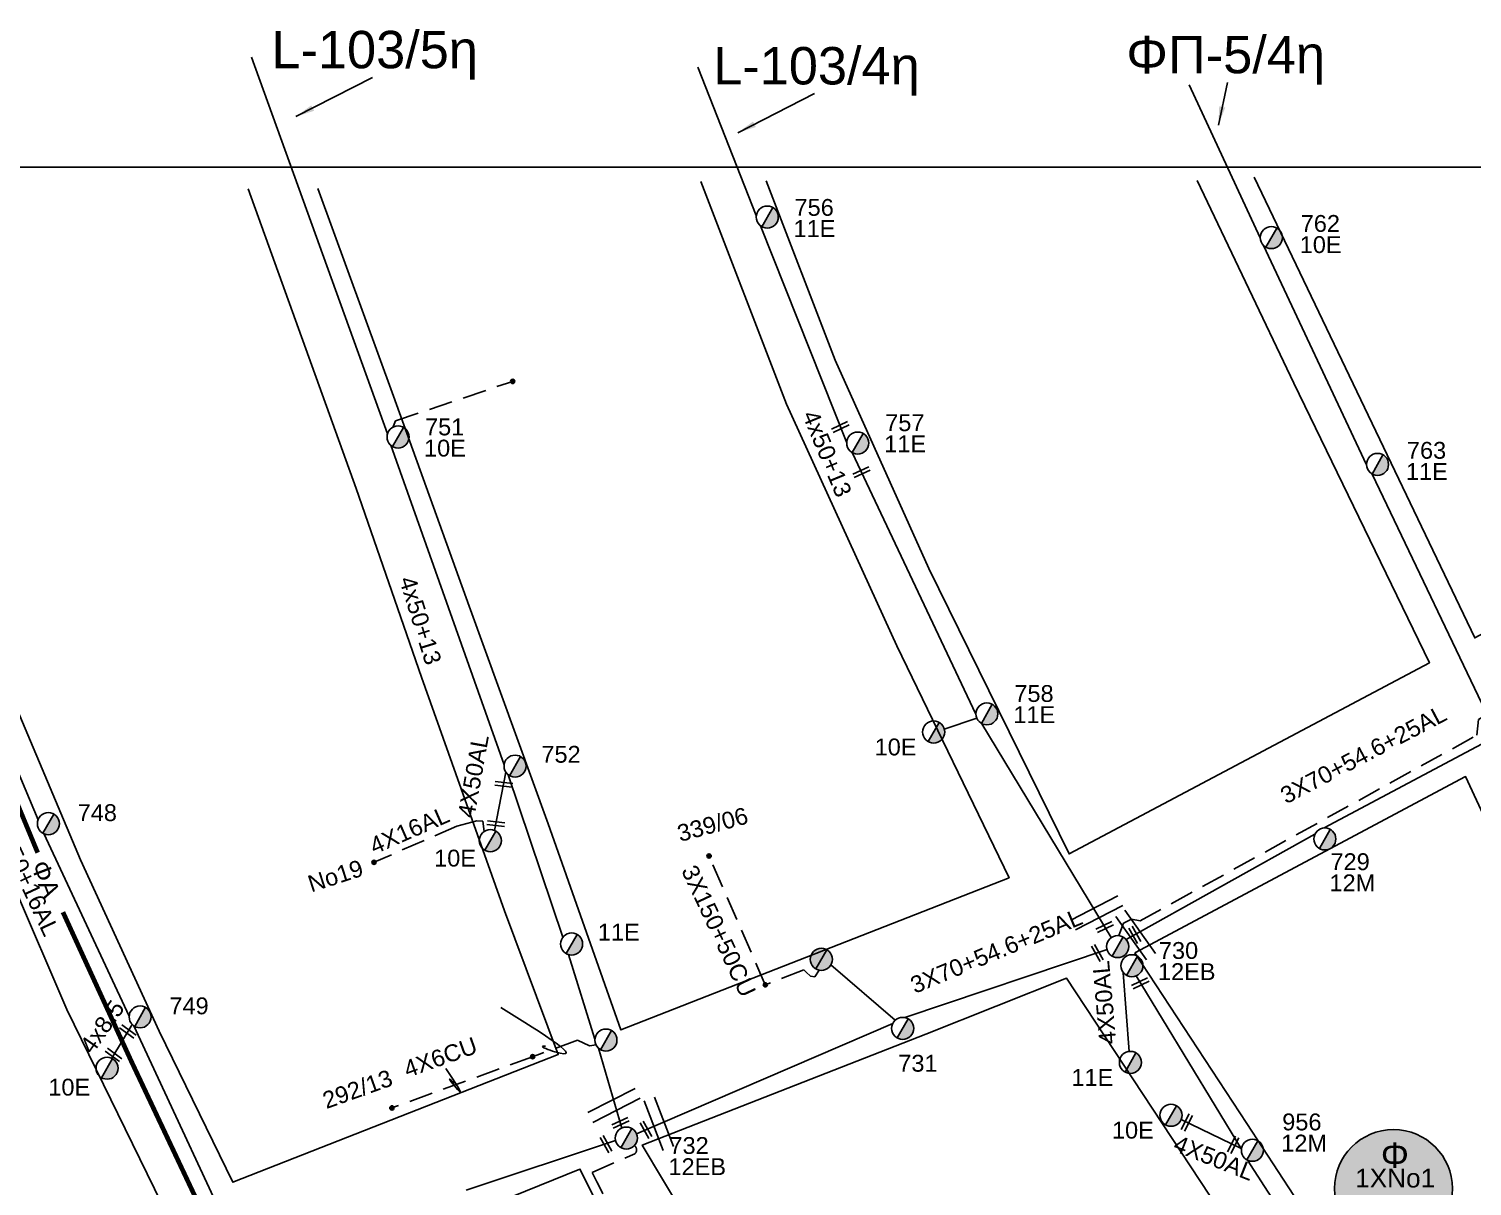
# Model space of a CAD drawing. Header units: millimetres. Extents: x 645 to 3057, y 900 to 1793.
# Drawn here: x 1783.8 to 1938, y 1659.4 to 1783 of the extents above; entities that cross this region are included whole.
import ezdxf

# ---------------------------------------------------------------- set-up
doc = ezdxf.new("R2010")
doc.units = ezdxf.units.MM
doc.linetypes.add('DASHED', pattern=[19.05, 12.7, -6.35])
for name, color, linetype in [('Άγνωστα', 7, 'Continuous'), ('Γυμνά εναέρια ΧΤ (3Φ)   4x50AL', 7, 'Continuous'), ('Γυμνά εναέρια ΧΤ και ΦΟΠ (3Φ)   4x50+16AL', 7, 'Continuous'), ('Επιγραφές - Σχήματα', 7, 'Continuous'), ('Καλώδια ΧΤ   3x150+50CU', 7, 'DASHED'), ('Καλώδια ΧΤ   3x150AL+50XLPE', 7, 'DASHED'), ('Καλώδια ΧΤ   4Χ6CU', 7, 'DASHED'), ('Μηχανική τομή', 7, 'Continuous'), ('Στύλος Ξύλινος', 7, 'Continuous'), ('Στύλος Ξύλινος @ 1', 7, 'Continuous'), ('Στύλος ΦΜ', 7, 'Continuous'), ('Στύλος ΦΜ @ 1', 7, 'Continuous'), ('Συνδέσεις', 7, 'Continuous'), ('Συνεστραμμένα ΧΤ   3x70+54.6+25 AL', 7, 'SYN_LINE'), ('Τομή', 7, 'Continuous'), ('Υπόβαθρο ΔΕΗ', 7, 'Continuous'), ('Υπόγεια καλώδια Δικτύου ΧΤ και Παρ. ΧΤ - 3X150+70 AL', 7, 'DASHED'), ('Υπόγεια καλώδια Παροχών ΧΤ   4x16AL', 7, 'DASHED'), ('Χώρος', 7, 'Continuous')]:
    doc.layers.add(name, color=color, linetype=linetype)
doc.styles.get("Standard").update_dxf_attribs({"font": 'arial.ttf'})
doc.linetypes.add('SYN_LINE', pattern='A,0.5,-0.0001,["/\\/\\/\\/",Standard,S=0.1,R=0,X=0,Y=-0.05],-0.25', length=0.7501)
doc.dimstyles.new('ISO-25', dxfattribs={"dimtxt": 2.5, "dimasz": 2.5, "dimexe": 1.25, "dimexo": 0.625, "dimtad": 1, "dimtxsty": 'Standard', "dimcen": 2.5, "dimadec": 0, "dimazin": 0, "dimtfac": 1, "dimtmove": 0, "dimatfit": 3, "dimfxl": 1, "dimarcsym": 0})

# ---------------------------------------------------------------- blocks, each defined once
blk = doc.blocks.new('ΥΠΑΡΧΩΝ ΤΣΙΜΕΝΤΕΝΙΟΣ ΣΤΥΛΟΣ')
at = {"layer": 'Στύλος ΦΜ'}
blk.add_hatch(color=256, dxfattribs=at).paths.add_polyline_path([(-1.29, -2.28, 0.574793), (2.62, 0, 0.268822), (1.3, 2.27)])
blk.add_line((-1.29, -2.28), (1.3, 2.27), dxfattribs=at)
blk.add_circle((0, 0), 2.62, dxfattribs=at)
at = {"layer": 'Στύλος ΦΜ', "flags": 4}
for tag, p in [('ΑΡΙΘΜΟΣ', (-4.68, 8.05)), ('ΤΥΠΟΣ', (-4.91, 3.03))]:
    blk.add_attdef(tag, p, '', height=4, dxfattribs=at)
blk = doc.blocks.new('ΥΠΑΡΧΩΝ ΞΥΛΙΝΟΣ ΣΤΥΛΟΣ')
at = {"layer": 'Στύλος Ξύλινος'}
h = blk.add_hatch(color=7, dxfattribs=at)
h.paths.add_polyline_path([(-2.62, 0, 0.270008), (-1.29, -2.28), (1.3, 2.27, 0.576266)])
h.paths.add_polyline_path([(-1.29, -2.28, 0.574793), (2.62, 0, 0.268822), (1.3, 2.27)])
at = {"layer": 'Στύλος Ξύλινος', "color": 7}
blk.add_line((-1.29, -2.28), (1.3, 2.27), dxfattribs=at)
blk.add_circle((0, 0), 2.62, dxfattribs=at)
at = {"layer": 'Στύλος Ξύλινος', "flags": 4}
for tag, p in [('ΑΡΙΘΜΟΣ', (-4.91, 8.6)), ('ΤΥΠΟΣ', (-4.85, 3.39))]:
    blk.add_attdef(tag, p, '', height=4, dxfattribs=at)
blk = doc.blocks.new('ΜΗΧΑΝΙΚΗ ΤΟΜΗ')
at = {"layer": 'Μηχανική τομή', "ltscale": 40}
for p, q in [((-1.89, 0.78), (1.89, 0.78)), ((1.89, 0), (-1.89, 0))]:
    blk.add_line(p, q, dxfattribs=at)
blk = doc.blocks.new('ΤΟΜΗ')
at = {"layer": 'Τομή', "ltscale": 40}
for p, q in [((-5.68, 0), (5.68, 0)), ((5.68, -2.33), (-5.68, -2.33))]:
    blk.add_line(p, q, dxfattribs=at)
blk = doc.blocks.new('_ΣΥΝΔΕΣΗ')
at = {"layer": 'Συνδέσεις', "linetype": 'SYN_LINE', "ltscale": 40}
blk.add_hatch(color=256, dxfattribs=at).paths.add_polyline_path([(0.5, -0.01, 1), (-0.5, -0.01, 1)])
at = {"layer": 'Συνδέσεις'}
blk.add_circle((0, -0.01), 0.5, dxfattribs=at)
blk = doc.blocks.new('ΧΩΡΟΣ')
at = {"layer": 'Χώρος', "ltscale": 40, "true_color": 0xff4747}
blk.add_hatch(color=13, dxfattribs=at).paths.add_polyline_path([(12.17, -0.19, 1), (-13.03, -0.19, 1)])
at = {"layer": 'Χώρος', "ltscale": 40}
blk.add_circle((-0.43, -0.19), 12.6, dxfattribs=at)
at = {"layer": 'Χώρος', "ltscale": 30, "insert": (-3.14, 9.64), "char_height": 5.4, "width": 408.8913, "attachment_point": 1}
blk.add_mtext('Φ', dxfattribs=at)
at = {"layer": 'Χώρος', "ltscale": 40}
blk.add_attdef('ΑΡΙΘΜΟΣ_001', (-5.24, -3.99), '', height=5.4, dxfattribs=at)

msp = doc.modelspace()

# ---------------------------------------------------------------- linework, layer by layer
at = {"layer": 'Άγνωστα', "color": 5}
for points in [[(1822.11155, 1739.75321), (1807.59483, 1780.00045)], [(1834.56725, 1704.35811), (1822.4517, 1738.52916)], [(1840.83204, 1685.94203), (1834.99264, 1703.31968)], [(1844.27208, 1675.07327), (1841.45596, 1684.09423)], [(1847.12529, 1665.55174), (1844.64776, 1674.0874)]]:
    msp.add_lwpolyline(points, dxfattribs=at)
at = {"layer": 'Άγνωστα', "color": 85}
for points in [[(1861.50455, 1763.06098), (1855.25111, 1778.91924)], [(1871.15812, 1738.76363), (1861.96898, 1761.95768)], [(1884.95293, 1709.78291), (1871.75483, 1737.7316)], [(1899.42342, 1685.91292), (1885.60126, 1708.76796)]]:
    msp.add_lwpolyline(points, dxfattribs=at)
at = {"layer": 'Άγνωστα', "color": 6, "linetype": 'Continuous', "ltscale": 20}
for points in [[(1915.3414, 1760.69508), (1907.74089, 1777.04819)], [(1926.68549, 1736.41664), (1915.6967, 1759.87032)], [(1940.58196, 1707.64502), (1927.28344, 1735.44518)]]:
    msp.add_lwpolyline(points, dxfattribs=at)
at = {"layer": 'Άγνωστα', "color": 5, "linetype": 'DASHED', "ltscale": 0.2}
msp.add_lwpolyline([(1822.66212, 1740.43455), (1822.97349, 1741.12945), (1835.47919, 1745.34851)], dxfattribs=at)
at = {"layer": 'Άγνωστα', "color": 85, "linetype": 'SYN_LINE', "ltscale": 2.5}
msp.add_lwpolyline([(1881.5804, 1708.19813), (1885.05081, 1709.34888)], dxfattribs=at)
at = {"layer": 'Άγνωστα', "color": 6}
msp.add_lwpolyline([(1792.65296, 1673.02253), (1794.84379, 1676.6216)], dxfattribs=at)
at = {"layer": 'Γυμνά εναέρια ΧΤ (3Φ)   4x50AL', "color": 5}
msp.add_lwpolyline([(1834.75895, 1703.57704), (1833.54304, 1697.36)], dxfattribs=at)
at = {"layer": 'Γυμνά εναέρια ΧΤ (3Φ)   4x50AL', "color": 1}
for points in [[(1900.70444, 1682.16036), (1901.32647, 1673.73661)], [(1906.8777, 1666.45541), (1913.28047, 1663.38536)]]:
    msp.add_lwpolyline(points, dxfattribs=at)
at = {"layer": 'Γυμνά εναέρια ΧΤ και ΦΟΠ (3Φ)   4x50+16AL', "color": 6}
for points in [[(1784.78042, 1698.49098), (1774.56499, 1722.80288)], [(1794.51156, 1677.50257), (1785.38453, 1697.02329)], [(1807.29806, 1650.05131), (1795.01447, 1676.47673)]]:
    msp.add_lwpolyline(points, dxfattribs=at)
at = {"layer": 'Γυμνά εναέρια ΧΤ και ΦΟΠ (3Φ)   4x50+16AL', "color": 1}
for points in [[(1913.32551, 1663.31135), (1902.06733, 1681.80991)], [(1930.79355, 1636.10124), (1913.97714, 1662.12498)]]:
    msp.add_lwpolyline(points, dxfattribs=at)
at = {"layer": 'Επιγραφές - Σχήματα'}
msp.add_lwpolyline([(644.94827, 917.56325), (2950.19274, 916.21517), (2950.19274, 1768.24265), (644.94827, 1768.24265)], close=True, dxfattribs=at)
at = {"layer": 'Επιγραφές - Σχήματα', "ltscale": 0.2}
for points in [[(1834.21592, 1678.443), (1840.00018, 1673.71315), (1838.727, 1674.29713), (1838.99734, 1674.31457)], [(1828.34719, 1671.93364), (1829.74079, 1669.52404), (1828.74791, 1670.79002), (1829.2522, 1670.34739)]]:
    msp.add_spline(points, degree=3, dxfattribs=at)
at = {"layer": 'Καλώδια ΧΤ   3x150+50CU', "color": 1, "ltscale": 0.2}
msp.add_lwpolyline([(1868.22383, 1682.4299), (1867.75446, 1681.73435), (1867.27933, 1681.79684), (1866.81671, 1682.23425), (1866.56665, 1682.45919), (1862.46305, 1680.867), (1856.46023, 1694.63095)], dxfattribs=at)
at = {"layer": 'Καλώδια ΧΤ   3x150AL+50XLPE', "color": 5, "linetype": 'DASHED', "ltscale": 0.2}
msp.add_lwpolyline([(1844.38667, 1674.43631), (1843.67999, 1674.33048), (1842.39075, 1674.95332), (1837.60889, 1673.18146)], dxfattribs=at)
at = {"layer": 'Καλώδια ΧΤ   3x150AL+50XLPE', "color": 30, "linetype": 'DASHED', "ltscale": 0.2}
msp.add_lwpolyline([(1843.96077, 1660.81008), (1848.52642, 1662.80046)], dxfattribs=at)
for centre, radius, start, end in [((1848.12889, 1663.23114), 0.5861, 312.7077589, 51.7670061), ((1937.26618, 1706.88115), 104.0598, 206.27861, 215.947288)]:
    msp.add_arc(centre, radius, start, end, dxfattribs=at)
at = {"layer": 'Καλώδια ΧΤ   4Χ6CU', "color": 5, "ltscale": 0.2}
msp.add_line((1837.60889, 1673.18146), (1822.57278, 1667.71196), dxfattribs=at)
at = {"layer": 'Συνεστραμμένα ΧΤ   3x70+54.6+25 AL', "color": 6, "ltscale": 20}
for points in [[(1922.18043, 1697.63254), (1940.11643, 1707.18977)], [(1901.02423, 1685.69522), (1921.17718, 1696.97244)]]:
    msp.add_lwpolyline(points, dxfattribs=at)
at = {"layer": 'Συνεστραμμένα ΧΤ   3x70+54.6+25 AL', "color": 1, "ltscale": 20}
for points in [[(1898.97063, 1684.65016), (1877.3775, 1677.3617)], [(1876.34724, 1677.08374), (1869.46172, 1682.98403)], [(1876.08373, 1676.73827), (1848.6968, 1664.95691)]]:
    msp.add_lwpolyline(points, dxfattribs=at)
at = {"layer": 'Συνεστραμμένα ΧΤ   3x70+54.6+25 AL', "color": 30, "ltscale": 20}
msp.add_lwpolyline([(1846.47256, 1664.21197), (1830.51236, 1658.9263)], dxfattribs=at)
at = {"layer": 'Υπόβαθρο ΔΕΗ'}
for points in [[(1862.57365, 1766.78815), (1869.91191, 1747.61345), (1879.93006, 1725.36793), (1894.90984, 1694.85784), (1933.40437, 1715.27567), (1918.921, 1745.14534), (1908.60831, 1766.80796)], [(1914.67078, 1767.1618), (1938.2429, 1717.93875), (1970.7444, 1735.28734), (1963.06933, 1750.36287), (1955.4896, 1767.46888)], [(1761.35209, 1765.57099), (1770.36446, 1739.30011), (1779.83666, 1716.61269), (1789.30917, 1694.22704), (1797.70088, 1675.92643), (1805.59103, 1659.77111), (1840.34469, 1673.42021), (1834.59266, 1688.77696), (1825.73042, 1713.73927), (1818.7507, 1733.91764), (1807.21576, 1765.91976)], [(1814.66427, 1765.94069), (1822.74893, 1743.77968), (1830.83376, 1721.31658), (1839.27565, 1698.06699), (1847.04522, 1676.03794), (1888.50127, 1692.29852), (1876.52214, 1717.07888), (1864.74715, 1742.92986), (1855.59545, 1766.70021)], [(1754.74309, 1642.65049), (1798.0073, 1657.45693), (1787.85231, 1678.21509), (1776.65453, 1704.31294)], [(1901.94765, 1684.27725), (1937.27363, 1703.12443), (1942.22004, 1692.48768), (1954.78236, 1667.12255), (1962.94152, 1650.10523), (1972.35115, 1653.02116), (1999.81252, 1609.90662), (2002.01801, 1606.41846), (1978.3689, 1591.51981), (1967.80771, 1584.96031), (1956.86006, 1601.26404), (1937.32229, 1630.13871), (1913.90482, 1666.05014), (1901.94765, 1684.27725)]]:
    msp.add_lwpolyline(points, dxfattribs=at)
at = {"layer": 'Υπόβαθρο ΔΕΗ', "color": 85, "const_width": 0.5}
for points in [[(1784.74121, 1694.98412), (1769.13902, 1732.59375)], [(1819.01931, 1629.67852), (1807.23282, 1646.19289), (1794.73127, 1672.72232), (1787.4391, 1688.6301)]]:
    msp.add_lwpolyline(points, dxfattribs=at)
at = {"layer": 'Υπόβαθρο ΔΕΗ'}
for points in [[(1954.81252, 1590.59429), (1961.3714, 1580.8452), (1953.5239, 1575.70103), (1927.05656, 1559.09807), (1915.72234, 1576.68856), (1906.70962, 1590.59429), (1894.64551, 1609.37349), (1884.96057, 1624.02856), (1881.59916, 1621.91986), (1875.6067, 1628.42928), (1867.85585, 1637.37818), (1860.14578, 1647.11376), (1853.66482, 1656.48168), (1849.31783, 1663.73216), (1879.62789, 1675.60682), (1894.63315, 1681.58618), (1913.00259, 1653.68533), (1929.77698, 1628.13902), (1940.44604, 1612.04541)], [(1899.57487, 1590.59429), (1907.8938, 1577.8454), (1921.96649, 1555.71672), (1908.59853, 1547.26961), (1889.50972, 1535.37804), (1875.5451, 1555.4213), (1862.40464, 1574.16131), (1851.18851, 1590.59429), (1838.82628, 1608.11587), (1826.11047, 1626.17497), (1815.36119, 1641.40869), (1810.6772, 1648.14267), (1818.6518, 1651.38808), (1834.03332, 1657.67667), (1842.66844, 1661.17742), (1845.36287, 1655.80176), (1849.25972, 1649.43673), (1854.49889, 1641.97712), (1859.89502, 1634.9307), (1867.16408, 1626.29714), (1875.1559, 1617.41737), (1880.44198, 1611.08301), (1884.58669, 1604.6011), (1888.74174, 1607.16458)]]:
    msp.add_lwpolyline(points, close=True, dxfattribs=at)
at = {"layer": 'Υπόγεια καλώδια Δικτύου ΧΤ και Παρ. ΧΤ - 3X150+70 AL', "color": 173, "ltscale": 0.2}
msp.add_lwpolyline([(1900.21689, 1686.12753), (1900.74184, 1687.46056), (1901.59738, 1687.86394), (1902.50135, 1687.68645), (1938.45754, 1707.53154), (1938.64485, 1709.22541), (1940.28886, 1710.21946), (1941.43369, 1709.50634), (1965.8205, 1722.5613), (1979.74874, 1729.63629), (1979.88789, 1731.87008), (1981.62944, 1733.98667), (1983.1431, 1734.58162), (1984.32605, 1734.58147), (1985.13343, 1734.14283), (1985.89955, 1732.99197)], dxfattribs=at)
at = {"layer": 'Υπόγεια καλώδια Παροχών ΧΤ   4x16AL', "color": 5, "ltscale": 0.2}
msp.add_lwpolyline([(1832.41783, 1697.23551), (1832.30275, 1698.35794), (1831.66835, 1698.37269), (1829.5099, 1697.8049), (1820.66839, 1693.95808)], dxfattribs=at)

# ---------------------------------------------------------------- block references
at = {"layer": 'Μηχανική τομή'}
for p, xscale, yscale, zscale, rotation in [((1870.40769, 1740.65777), 0.5000000000000103, 0.5000000000000103, 0.5000000000000103, 205.2105406037671), ((1872.65713, 1735.82086), 0.5000000000000103, 0.5000000000000103, 0.5000000000000103, 205.2105406037671), ((1834.5444, 1702.48003), 0.4999999999999967, 0.4999999999999967, 0.4999999999999967, 173.21712198214), ((1833.72078, 1698.26882), 0.4999999999999967, 0.4999999999999967, 0.4999999999999967, 173.21712198214), ((1898.63504, 1687.2165), 0.5000000000000103, 0.5000000000000103, 0.5000000000000103, 205.2105406037671), ((1902.10649, 1686.30083), 0.5000000000000017, 0.5000000000000017, 0.5000000000000017, 119.4076368991258), ((1898.10144, 1684.35677), 0.5000000000000017, 0.5000000000000017, 0.5000000000000017, 119.4076368991258), ((1902.44262, 1681.19325), 0.5000000000000103, 0.5000000000000103, 0.5000000000000103, 205.2105406037671), ((1794.48027, 1676.02441), 0.5000000000000968, 0.5000000000000968, 0.5000000000000968, 144.1310897337812), ((1792.96001, 1673.52694), 0.5000000000000968, 0.5000000000000968, 0.5000000000000968, 144.1310897337812), ((1846.90939, 1666.29558), 0.5000000000000103, 0.5000000000000103, 0.5000000000000103, 205.2105406037671), ((1907.31408, 1666.24617), 0.5000000000000946, 0.5000000000000946, 0.5000000000000946, 242.93231381654), ((1849.89676, 1665.47311), 0.5000000000000017, 0.5000000000000017, 0.5000000000000017, 119.4076368991258), ((1845.61839, 1663.92908), 0.5000000000000017, 0.5000000000000017, 0.5000000000000017, 119.4076368991258), ((1912.27524, 1663.86735), 0.5000000000000946, 0.5000000000000946, 0.5000000000000946, 242.93231381654)]:
    msp.add_blockref('ΜΗΧΑΝΙΚΗ ΤΟΜΗ', p, dxfattribs=dict(at, xscale=xscale, yscale=yscale, zscale=zscale, rotation=rotation))
at = {"layer": 'Στύλος Ξύλινος @ 1', "ltscale": 40, "xscale": 0.4499999999998181, "yscale": 0.4499999999998181, "zscale": 0.4499999999998181}
msp.add_blockref('ΥΠΑΡΧΩΝ ΞΥΛΙΝΟΣ ΣΤΥΛΟΣ', (1868.44934, 1683.58588), dxfattribs=at)
at = {"layer": 'Στύλος ΦΜ @ 1', "ltscale": 40}
ref = msp.add_blockref('ΥΠΑΡΧΩΝ ΤΣΙΜΕΝΤΕΝΙΟΣ ΣΤΥΛΟΣ', (1862.67165, 1762.90288), dxfattribs=dict(at, xscale=0.4499999999998181, yscale=0.4499999999998181, zscale=0.4499999999998181))
ref.add_attrib('ΤΥΠΟΣ', '11E', (1865.47901, 1760.77573), dxfattribs={"layer": 'Στύλος ΦΜ', "height": 1.8, "flags": 4})
ref.add_attrib('ΑΡΙΘΜΟΣ', '756', (1865.58556, 1763.03801), dxfattribs={"layer": 'Στύλος ΦΜ', "height": 1.8, "flags": 4})
ref = msp.add_blockref('ΥΠΑΡΧΩΝ ΤΣΙΜΕΝΤΕΝΙΟΣ ΣΤΥΛΟΣ', (1916.51903, 1760.71347), dxfattribs=dict(at, xscale=0.4499999999998181, yscale=0.4499999999998181, zscale=0.4499999999998181))
ref.add_attrib('ΤΥΠΟΣ', '10E', (1919.55138, 1759.06089), dxfattribs={"layer": 'Στύλος ΦΜ', "height": 1.8, "flags": 4})
ref.add_attrib('ΑΡΙΘΜΟΣ', '762', (1919.65792, 1761.32317), dxfattribs={"layer": 'Στύλος ΦΜ', "height": 1.8, "flags": 4})
ref = msp.add_blockref('ΥΠΑΡΧΩΝ ΤΣΙΜΕΝΤΕΝΙΟΣ ΣΤΥΛΟΣ', (1823.2372, 1739.40673), dxfattribs=dict(at, xscale=0.4499999999998181, yscale=0.4499999999998181, zscale=0.4499999999998181))
ref.add_attrib('ΤΥΠΟΣ', '10E', (1826.00982, 1737.31891), dxfattribs={"layer": 'Στύλος ΦΜ', "height": 1.8, "flags": 4})
ref.add_attrib('ΑΡΙΘΜΟΣ', '751', (1826.11636, 1739.5812), dxfattribs={"layer": 'Στύλος ΦΜ', "height": 1.8, "flags": 4})
ref = msp.add_blockref('ΥΠΑΡΧΩΝ ΤΣΙΜΕΝΤΕΝΙΟΣ ΣΤΥΛΟΣ', (1872.33586, 1738.75607), dxfattribs=dict(at, xscale=0.4499999999998181, yscale=0.4499999999998181, zscale=0.4499999999998181))
ref.add_attrib('ΤΥΠΟΣ', '11E', (1875.16782, 1737.76734), dxfattribs={"layer": 'Στύλος ΦΜ', "height": 1.8, "flags": 4})
ref.add_attrib('ΑΡΙΘΜΟΣ', '757', (1875.27437, 1740.02963), dxfattribs={"layer": 'Στύλος ΦΜ', "height": 1.8, "flags": 4})
ref = msp.add_blockref('ΥΠΑΡΧΩΝ ΤΣΙΜΕΝΤΕΝΙΟΣ ΣΤΥΛΟΣ', (1927.862, 1736.47105), dxfattribs=dict(at, xscale=0.4499999999998181, yscale=0.4499999999998181, zscale=0.4499999999998181))
ref.add_attrib('ΤΥΠΟΣ', '11E', (1930.89435, 1734.81846), dxfattribs={"layer": 'Στύλος ΦΜ', "height": 1.8, "flags": 4})
ref.add_attrib('ΑΡΙΘΜΟΣ', '763', (1931.0009, 1737.08075), dxfattribs={"layer": 'Στύλος ΦΜ', "height": 1.8, "flags": 4})
ref = msp.add_blockref('ΥΠΑΡΧΩΝ ΤΣΙΜΕΝΤΕΝΙΟΣ ΣΤΥΛΟΣ', (1886.1301, 1709.82033), dxfattribs=dict(at, xscale=0.4499999999998181, yscale=0.4499999999998181, zscale=0.4499999999998181))
ref.add_attrib('ΤΥΠΟΣ', '11E', (1888.96206, 1708.8316), dxfattribs={"layer": 'Στύλος ΦΜ', "height": 1.8, "flags": 4})
ref.add_attrib('ΑΡΙΘΜΟΣ', '758', (1889.06861, 1711.09389), dxfattribs={"layer": 'Στύλος ΦΜ', "height": 1.8, "flags": 4})
ref = msp.add_blockref('ΥΠΑΡΧΩΝ ΤΣΙΜΕΝΤΕΝΙΟΣ ΣΤΥΛΟΣ', (1880.44709, 1707.87761), dxfattribs=dict(at, xscale=0.4499999999998181, yscale=0.4499999999998181, zscale=0.4499999999998181))
ref.add_attrib('ΤΥΠΟΣ', '10E', (1874.14223, 1705.38038), dxfattribs={"layer": 'Στύλος ΦΜ', "height": 1.8, "flags": 4})
ref = msp.add_blockref('ΥΠΑΡΧΩΝ ΤΣΙΜΕΝΤΕΝΙΟΣ ΣΤΥΛΟΣ', (1835.73818, 1704.23144), dxfattribs=dict(at, xscale=0.4499999999998181, yscale=0.4499999999998181, zscale=0.4499999999998181))
ref.add_attrib('ΤΥΠΟΣ', '752', (1838.54684, 1704.59788), dxfattribs={"layer": 'Στύλος ΦΜ', "height": 1.8, "flags": 4})
ref = msp.add_blockref('ΥΠΑΡΧΩΝ ΤΣΙΜΕΝΤΕΝΙΟΣ ΣΤΥΛΟΣ', (1785.88724, 1698.08838), dxfattribs=dict(at, xscale=0.4499999999998181, yscale=0.4499999999998181, zscale=0.4499999999998181))
ref.add_attrib('ΤΥΠΟΣ', '748', (1789.00959, 1698.36206), dxfattribs={"layer": 'Στύλος ΦΜ', "height": 1.8, "flags": 4})
ref = msp.add_blockref('ΥΠΑΡΧΩΝ ΤΣΙΜΕΝΤΕΝΙΟΣ ΣΤΥΛΟΣ', (1833.09401, 1696.27119), dxfattribs=dict(at, xscale=0.4499999999998181, yscale=0.4499999999998181, zscale=0.4499999999998181))
ref.add_attrib('ΤΥΠΟΣ', '10E', (1827.08893, 1693.50465), dxfattribs={"layer": 'Στύλος ΦΜ', "height": 1.8, "flags": 4})
ref = msp.add_blockref('ΥΠΑΡΧΩΝ ΤΣΙΜΕΝΤΕΝΙΟΣ ΣΤΥΛΟΣ', (1922.23571, 1696.45607), dxfattribs=dict(at, xscale=0.4499999999998181, yscale=0.4499999999998181, zscale=0.4499999999998181))
ref.add_attrib('ΤΥΠΟΣ', '12M', (1922.73047, 1690.85768), dxfattribs={"layer": 'Στύλος ΦΜ', "height": 1.8, "flags": 4})
ref.add_attrib('ΑΡΙΘΜΟΣ', '729', (1922.83702, 1693.11996), dxfattribs={"layer": 'Στύλος ΦΜ', "height": 1.8, "flags": 4})
ref = msp.add_blockref('ΥΠΑΡΧΩΝ ΤΣΙΜΕΝΤΕΝΙΟΣ ΣΤΥΛΟΣ', (1841.76976, 1685.22942), dxfattribs=dict(at, xscale=0.4499999999998181, yscale=0.4499999999998181, zscale=0.4499999999998181))
ref.add_attrib('ΤΥΠΟΣ', '11E', (1844.57842, 1685.59586), dxfattribs={"layer": 'Στύλος ΦΜ', "height": 1.8, "flags": 4})
at = {"layer": 'Στύλος ΦΜ @ 1', "ltscale": 40, "xscale": 0.4499999999998181, "yscale": 0.4499999999998181, "zscale": 0.4499999999998181}
for p in [(1900.10832, 1684.95478), (1845.44392, 1674.95531)]:
    msp.add_blockref('ΥΠΑΡΧΩΝ ΤΣΙΜΕΝΤΕΝΙΟΣ ΣΤΥΛΟΣ', p, dxfattribs=at)
at = {"layer": 'Στύλος ΦΜ @ 1', "ltscale": 40}
ref = msp.add_blockref('ΥΠΑΡΧΩΝ ΤΣΙΜΕΝΤΕΝΙΟΣ ΣΤΥΛΟΣ', (1901.6211, 1682.89987), dxfattribs=dict(at, xscale=0.4499999999998181, yscale=0.4499999999998181, zscale=0.4499999999998181))
ref.add_attrib('ΤΥΠΟΣ', '12EB', (1904.40315, 1681.37274), dxfattribs={"layer": 'Στύλος ΦΜ', "height": 1.8, "flags": 4})
ref.add_attrib('ΑΡΙΘΜΟΣ', '730', (1904.5097, 1683.63503), dxfattribs={"layer": 'Στύλος ΦΜ', "height": 1.8, "flags": 4})
ref = msp.add_blockref('ΥΠΑΡΧΩΝ ΤΣΙΜΕΝΤΕΝΙΟΣ ΣΤΥΛΟΣ', (1795.68782, 1677.44303), dxfattribs=dict(at, xscale=0.4499999999998181, yscale=0.4499999999998181, zscale=0.4499999999998181))
ref.add_attrib('ΤΥΠΟΣ', '749', (1798.81018, 1677.71671), dxfattribs={"layer": 'Στύλος ΦΜ', "height": 1.8, "flags": 4})
ref = msp.add_blockref('ΥΠΑΡΧΩΝ ΤΣΙΜΕΝΤΕΝΙΟΣ ΣΤΥΛΟΣ', (1877.13587, 1676.20899), dxfattribs=dict(at, xscale=0.4499999999998181, yscale=0.4499999999998181, zscale=0.4499999999998181))
ref.add_attrib('ΤΥΠΟΣ', '731', (1876.67013, 1671.5835), dxfattribs={"layer": 'Στύλος ΦΜ', "height": 1.8, "flags": 4})
ref = msp.add_blockref('ΥΠΑΡΧΩΝ ΤΣΙΜΕΝΤΕΝΙΟΣ ΣΤΥΛΟΣ', (1792.15295, 1671.95616), dxfattribs=dict(at, xscale=0.4499999999998181, yscale=0.4499999999998181, zscale=0.4499999999998181))
ref.add_attrib('ΤΥΠΟΣ', '10E', (1785.87671, 1669.02916), dxfattribs={"layer": 'Στύλος ΦΜ', "height": 1.8, "flags": 4})
ref = msp.add_blockref('ΥΠΑΡΧΩΝ ΤΣΙΜΕΝΤΕΝΙΟΣ ΣΤΥΛΟΣ', (1901.46964, 1672.56757), dxfattribs=dict(at, xscale=0.4499999999998181, yscale=0.4499999999998181, zscale=0.4499999999998181))
ref.add_attrib('ΤΥΠΟΣ', '11E', (1895.16479, 1670.07034), dxfattribs={"layer": 'Στύλος ΦΜ', "height": 1.8, "flags": 4})
ref = msp.add_blockref('ΥΠΑΡΧΩΝ ΤΣΙΜΕΝΤΕΝΙΟΣ ΣΤΥΛΟΣ', (1905.79913, 1666.92853), dxfattribs=dict(at, xscale=0.4499999999998181, yscale=0.4499999999998181, zscale=0.4499999999998181))
ref.add_attrib('ΤΥΠΟΣ', '10E', (1899.49428, 1664.43129), dxfattribs={"layer": 'Στύλος ΦΜ', "height": 1.8, "flags": 4})
ref = msp.add_blockref('ΥΠΑΡΧΩΝ ΤΣΙΜΕΝΤΕΝΙΟΣ ΣΤΥΛΟΣ', (1914.49618, 1663.18221), dxfattribs=dict(at, xscale=0.4499999999998181, yscale=0.4499999999998181, zscale=0.4499999999998181))
ref.add_attrib('ΤΥΠΟΣ', '12M', (1917.57639, 1663.05145), dxfattribs={"layer": 'Στύλος ΦΜ', "height": 1.8, "flags": 4})
ref.add_attrib('ΑΡΙΘΜΟΣ', '956', (1917.68294, 1665.31374), dxfattribs={"layer": 'Στύλος ΦΜ', "height": 1.8, "flags": 4})
ref = msp.add_blockref('ΥΠΑΡΧΩΝ ΤΣΙΜΕΝΤΕΝΙΟΣ ΣΤΥΛΟΣ', (1847.61886, 1664.48238), dxfattribs=dict(at, xscale=0.4499999999998181, yscale=0.4499999999998181, zscale=0.4499999999998181))
ref.add_attrib('ΤΥΠΟΣ', '12EB', (1852.12031, 1660.53203), dxfattribs={"layer": 'Στύλος ΦΜ', "height": 1.8, "flags": 4})
ref.add_attrib('ΑΡΙΘΜΟΣ', '732', (1852.22686, 1662.79432), dxfattribs={"layer": 'Στύλος ΦΜ', "height": 1.8, "flags": 4})
at = {"layer": 'Συνδέσεις', "xscale": 0.4499999999998181, "yscale": 0.4499999999998181, "zscale": 0.4499999999998181}
for p in [(1835.47919, 1745.34851), (1856.46023, 1694.63095), (1820.66839, 1693.95808), (1862.46305, 1680.867), (1837.61033, 1673.18666), (1822.57422, 1667.71716)]:
    msp.add_blockref('_ΣΥΝΔΕΣΗ', p, dxfattribs=at)
at = {"layer": 'Τομή'}
for p, xscale, yscale, zscale, rotation in [((1898.14442, 1688.02775), 0.5000000000002038, 0.5000000000002038, 0.5000000000002038, 207.1488791503389), ((1902.49822, 1686.52004), 0.5000000000006635, 0.5000000000006635, 0.5000000000006635, 305.0651899528289), ((1846.57012, 1667.46443), 0.5000000000002038, 0.5000000000002038, 0.5000000000002038, 207.1488791503389), ((1851.64056, 1666.22326), 0.5000000000001961, 0.5000000000001961, 0.5000000000001961, 290.9757931268363)]:
    msp.add_blockref('ΤΟΜΗ', p, dxfattribs=dict(at, xscale=xscale, yscale=yscale, zscale=zscale, rotation=rotation))
at = {"layer": 'Χώρος'}
ref = msp.add_blockref('ΧΩΡΟΣ', (1929.78115, 1659.19315), dxfattribs=dict(at, xscale=0.5, yscale=0.5, zscale=0.5))
ref.add_attrib('ΑΡΙΘΜΟΣ_001', '1ΧΝο1', (1925.47738, 1659.21004), dxfattribs={"ltscale": 40, "height": 2})
ref.add_attrib('ΑΡΙΘΜΟΣ_002', '7.30ΚW', (1924.62472, 1655.86852), dxfattribs={"ltscale": 40, "height": 2})

# ---------------------------------------------------------------- texts
at = {"layer": 'Γυμνά εναέρια ΧΤ (3Φ)   4x50AL', "color": 7, "char_height": 1.8, "width": 168.3717627, "attachment_point": 1}
for insert, rotation in [((1829.59808, 1698.93318), 79.8497958), ((1898.16801, 1674.42825), 94.9703493), ((1906.57989, 1664.85416), 338.3945557)]:
    msp.add_mtext('4X50AL', dxfattribs=dict(at, insert=insert, rotation=rotation))
at = {"layer": 'Γυμνά εναέρια ΧΤ και ΦΟΠ (3Φ)   4x50+16AL', "color": 7, "insert": (1781.53211, 1698.6132), "char_height": 1.8, "width": 168.3717627, "attachment_point": 1, "rotation": 294.972269}
msp.add_mtext('4X50+16AL', dxfattribs=at)
at = {"layer": 'Επιγραφές - Σχήματα', "char_height": 4, "width": 69.9753744, "attachment_point": 1}
for s, insert in [('L-103/5η', (1809.70979, 1782.80479)), ('ΦΠ-5/4η', (1901.02101, 1782.26915)), ('L-103/4η', (1856.90126, 1781.07549))]:
    msp.add_mtext(s, dxfattribs=dict(at, insert=insert))
at = {"layer": 'Επιγραφές - Σχήματα', "color": 7, "char_height": 1.8, "width": 168.3717627, "attachment_point": 1}
for s, insert, rotation in [('4x50+13', (1868.04566, 1742.46341), 292.4932479), ('4x50+13', (1825.05549, 1724.7113), 287.1948019), ('339/06', (1852.88736, 1697.85832), 15.3395501), ('No19', (1813.41326, 1692.44108), 17.938188), ('4x8.5', (1789.11459, 1674.38725), 54.9831306)]:
    msp.add_mtext(s, dxfattribs=dict(at, insert=insert, rotation=rotation))
at = {"layer": 'Καλώδια ΧΤ   3x150+50CU', "color": 7, "insert": (1855.08292, 1693.86601), "char_height": 1.8, "width": 168.3717627, "attachment_point": 1, "rotation": 295.1958292}
msp.add_mtext('3X150+50CU', dxfattribs=at)
at = {"layer": 'Καλώδια ΧΤ   4Χ6CU', "ltscale": 0.2, "char_height": 1.8, "attachment_point": 1, "rotation": 19.6833577}
for s, insert in [('4X6CU', (1823.63857, 1672.61469)), ('292/13', (1814.97514, 1669.27724))]:
    msp.add_mtext_dynamic_manual_height_columns(s, width=8.0061929, gutter_width=12.5, heights=[0], dxfattribs=dict(at, insert=insert))
at = {"layer": 'Συνεστραμμένα ΧΤ   3x70+54.6+25 AL', "color": 7, "char_height": 1.8, "width": 168.3717627, "attachment_point": 1}
for insert, rotation in [((1917.26476, 1701.73186), 27.705756), ((1877.75027, 1681.55353), 22.6090954)]:
    msp.add_mtext('3X70+54.6+25AL', dxfattribs=dict(at, insert=insert, rotation=rotation))
at = {"layer": 'Υπόβαθρο ΔΕΗ', "insert": (1785.78805, 1694.36929), "char_height": 1.8, "width": 4.6964718, "attachment_point": 1, "rotation": 290.9759152}
msp.add_mtext('{\\H1.083x;\\C85;ΦΑ}', dxfattribs=at)
at = {"layer": 'Υπόγεια καλώδια Παροχών ΧΤ   4x16AL', "color": 7, "insert": (1819.98949, 1696.42461), "char_height": 1.8, "width": 168.3717627, "attachment_point": 1, "rotation": 23.6657048}
msp.add_mtext('4X16AL', dxfattribs=at)

# ---------------------------------------------------------------- leaders
at = {"layer": 'Επιγραφές - Σχήματα', "ltscale": 40}
for points in [[(1812.32902, 1773.64151), (1820.51392, 1777.82187)], [(1859.52048, 1771.91221), (1867.70539, 1776.09257)], [(1910.86234, 1772.72749), (1911.82514, 1777.28623)]]:
    msp.add_leader(points, dimstyle='ISO-25', override={"dimasz": 2, "dimtad": 0}, dxfattribs=at)

doc.saveas('drawing.dxf')
